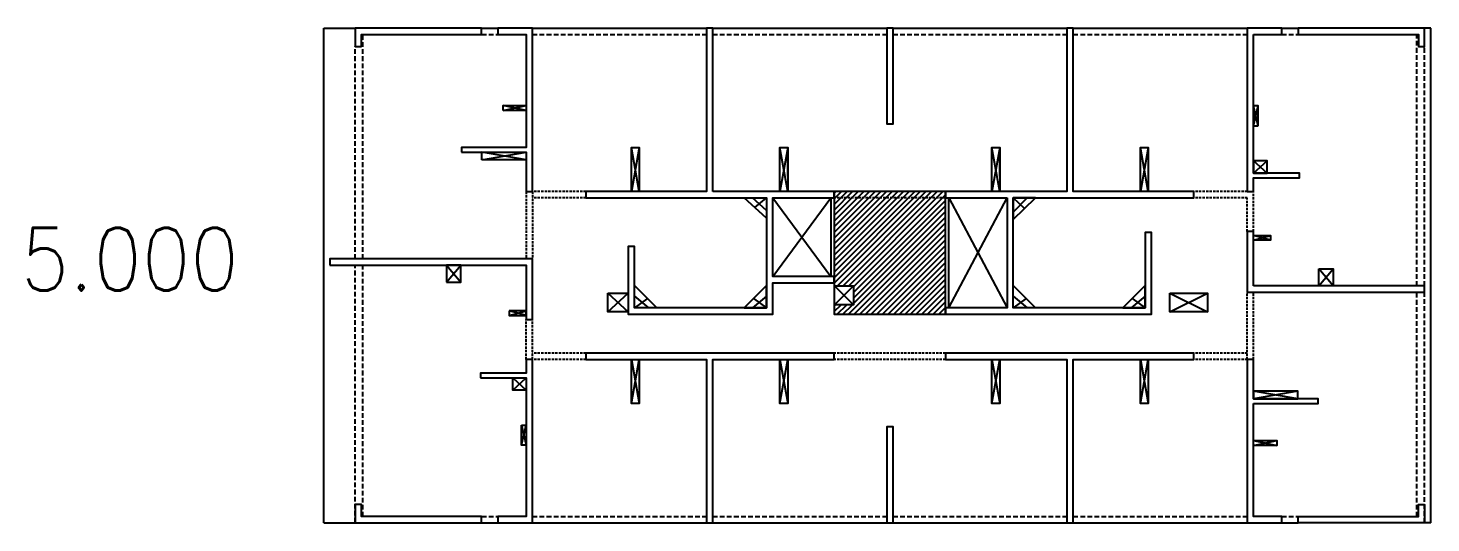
# Model space of a CAD drawing. Extents: x 2750 to 11313, y 3653 to 11429.
# Drawn here: x 2750 to 7217, y 9853 to 11429 of the extents above; entities that cross this region are included whole.
import ezdxf
from ezdxf.enums import TextEntityAlignment as Align

# ---------------------------------------------------------------- set-up
doc = ezdxf.new("R2010")
doc.units = 0
doc.header["$LTSCALE"] = 60
doc.linetypes.add('HIDDEN', pattern=[0.375, 0.25, -0.125])
doc.linetypes.add('HIDDEN2', pattern=[0.1875, 0.125, -0.0625])
for name, color, linetype in [('CRUCES', 9, 'CONTINUOUS'), ('MUROS', 4, 'CONTINUOUS'), ('REFUERZOS', 3, 'HIDDEN2'), ('SHAFT', 1, 'CONTINUOUS'), ('TEXTOS', 2, 'CONTINUOUS'), ('VIGAS', 2, 'CONTINUOUS')]:
    doc.layers.add(name, color=color, linetype=linetype)
doc.styles.add('ROMANS', font='romans.shx', dxfattribs={"width": 0.9, "height": 10})

msp = doc.modelspace()

# ---------------------------------------------------------------- hatches: boundary and pattern name
at = {"layer": 'CRUCES'}
h = msp.add_hatch(dxfattribs=at)
h.set_pattern_fill('ANSI31', color=256, scale=4)
h.paths.add_polyline_path([(5671.45585631, 10907.70691493), (5317.45585631, 10907.70691493), (5317.45585631, 10517.70691493), (5671.45585631, 10517.70691493)])
h.paths.add_polyline_path([(5318.45585631, 10547.70691493), (5318.45585631, 10607.70691493), (5378.45585631, 10607.70691493), (5378.45585631, 10547.70691493)])

# ---------------------------------------------------------------- linework, layer by layer
for p, q in [((4262.45585631, 11165.70691493), (4336.45585631, 11181.70691493)), ((4336.45585631, 11165.70691493), (4262.45585631, 11181.70691493)), ((6652.45585631, 11117.70691493), (6667.45585631, 11180.70691493)), ((6667.45585631, 11117.70691493), (6652.45585631, 11180.70691493)), ((4696.45585631, 11048.70691493), (4671.45585631, 10907.70691493)), ((4696.45585631, 10907.70691493), (4671.45585631, 11048.70691493)), ((5169.45585631, 11048.70691493), (5144.45585631, 10907.70691493)), ((5169.45585631, 10907.70691493), (5144.45585631, 11048.70691493)), ((5844.45585631, 11048.70691493), (5819.45585631, 10907.70691493)), ((5844.45585631, 10907.70691493), (5819.45585631, 11048.70691493)), ((6317.45585631, 11048.70691493), (6292.45585631, 10907.70691493)), ((6317.45585631, 10907.70691493), (6292.45585631, 11048.70691493)), ((4195.45585631, 11008.70691493), (4336.45585631, 11033.70691493)), ((4336.45585631, 11008.70691493), (4195.45585631, 11033.70691493)), ((6695.45585631, 10966.20691493), (6652.45585631, 11006.20691493)), ((6652.45585631, 10966.20691493), (6695.45585631, 11006.20691493)), ((5101.45585631, 10847.42309013), (5057.0768619, 10887.70691493)), ((5063.9470634, 10857.51765784), (5101.45585631, 10887.70691493)), ((5121.45585631, 10637.70691493), (5306.45585631, 10887.70691493)), ((5121.45585631, 10887.70691493), (5306.45585631, 10637.70691493)), ((5682.45585631, 10537.70691493), (5867.45585631, 10887.70691493)), ((5682.45585631, 10887.70691493), (5867.45585631, 10537.70691493)), ((5887.45585631, 10842.42309013), (5931.83485073, 10887.70691493)), ((5922.95585631, 10854.20691493), (5887.45585631, 10887.70691493)), ((6652.45585631, 10753.20691493), (6706.45585631, 10768.20691493)), ((6706.45585631, 10753.20691493), (6652.45585631, 10768.20691493)), ((4082.45585631, 10619.70691493), (4128.45585631, 10673.70691493)), ((4082.45585631, 10673.70691493), (4128.45585631, 10619.70691493)), ((6860.45585631, 10607.70691493), (6906.45585631, 10661.70691493)), ((6906.45585631, 10607.70691493), (6860.45585631, 10661.70691493)), ((5378.45585631, 10547.70691493), (5318.45585631, 10607.70691493)), ((5318.45585631, 10547.70691493), (5378.45585631, 10607.70691493)), ((4596.45585631, 10524.70691493), (4661.45585631, 10584.70691493)), ((4596.45585631, 10584.70691493), (4661.45585631, 10524.70691493)), ((4681.45585631, 10574.99073973), (4725.83485073, 10537.70691493)), ((4722.53838616, 10567.62438509), (4681.45585631, 10537.70691493)), ((5101.45585631, 10574.99073973), (5057.0768619, 10537.70691493)), ((5060.37332647, 10567.62438509), (5101.45585631, 10537.70691493)), ((5887.45585631, 10574.99073973), (5931.83485073, 10537.70691493)), ((5928.53838616, 10567.62438509), (5887.45585631, 10537.70691493)), ((6307.45585631, 10574.99073973), (6263.0768619, 10537.70691493)), ((6266.37332647, 10567.62438509), (6307.45585631, 10537.70691493)), ((6385.45585631, 10524.70691493), (6505.45585631, 10584.70691493)), ((6385.45585631, 10584.70691493), (6505.45585631, 10524.70691493)), ((4282.45585631, 10513.20691493), (4336.45585631, 10528.20691493)), ((4336.45585631, 10513.20691493), (4282.45585631, 10528.20691493)), ((4671.45585631, 10232.70691493), (4696.45585631, 10373.70691493)), ((4671.45585631, 10373.70691493), (4696.45585631, 10232.70691493)), ((5144.45585631, 10232.70691493), (5169.45585631, 10373.70691493)), ((5144.45585631, 10373.70691493), (5169.45585631, 10232.70691493)), ((5819.45585631, 10232.70691493), (5844.45585631, 10373.70691493)), ((5819.45585631, 10373.70691493), (5844.45585631, 10232.70691493)), ((6292.45585631, 10232.70691493), (6317.45585631, 10373.70691493)), ((6292.45585631, 10373.70691493), (6317.45585631, 10232.70691493)), ((4293.45585631, 10275.20691493), (4336.45585631, 10315.20691493)), ((4293.45585631, 10315.20691493), (4336.45585631, 10275.20691493)), ((6793.45585631, 10247.70691493), (6652.45585631, 10272.70691493)), ((6793.45585631, 10272.70691493), (6652.45585631, 10247.70691493)), ((4321.45585631, 10100.70691493), (4336.45585631, 10163.70691493)), ((4321.45585631, 10163.70691493), (4336.45585631, 10100.70691493)), ((6652.45585631, 10099.70691493), (6726.45585631, 10115.70691493)), ((6652.45585631, 10115.70691493), (6726.45585631, 10099.70691493))]:
    msp.add_line(p, q, dxfattribs=at)
msp.add_lwpolyline([(5317.45585631, 10887.70691493), (5317.45585631, 10517.70691493), (5671.45585631, 10517.70691493), (5671.45585631, 10907.70691493), (5317.45585631, 10907.70691493)], close=True, dxfattribs=at)
at = {"layer": 'MUROS', "color": 1}
for points in [[(3811.45585631, 11369.70691493), (3811.45585631, 11408.70691493), (4194.45585631, 11408.70691493), (4194.45585631, 11428.70691493), (3791.45585631, 11428.70691493), (3791.45585631, 11369.70691493)], [(4130.45585631, 11033.70691493), (4336.45585631, 11033.70691493), (4336.45585631, 10907.70691493), (4356.45585631, 10907.70691493), (4356.45585631, 11428.70691493), (4246.45585631, 11428.70691493), (4246.45585631, 11408.70691493), (4336.45585631, 11408.70691493), (4336.45585631, 11048.70691493), (4130.45585631, 11048.70691493)], [(4930.45585631, 10907.70691493), (4930.45585631, 11428.70691493), (4910.45585631, 11428.70691493), (4910.45585631, 10907.70691493), (4526.45585631, 10907.70691493), (4526.45585631, 10887.70691493), (5101.45585631, 10887.70691493), (5101.45585631, 10537.70691493), (4681.45585631, 10537.70691493), (4681.45585631, 10732.70691493), (4661.45585631, 10732.70691493), (4661.45585631, 10517.70691493), (5121.45585631, 10517.70691493), (5121.45585631, 10617.70691493), (5317.45585631, 10617.70691493), (5317.45585631, 10637.70691493), (5121.45585631, 10637.70691493), (5121.45585631, 10887.70691493), (5317.45585631, 10887.70691493), (5317.45585631, 10907.70691493)], [(5484.45585631, 11428.70691493), (5484.45585631, 11123.70691493), (5504.45585631, 11123.70691493), (5504.45585631, 11428.70691493)], [(5867.45585631, 10887.70691493), (5867.45585631, 10537.70691493), (5671.45585631, 10537.70691493), (5671.45585631, 10517.70691493), (6327.45585631, 10517.70691493), (6327.45585631, 10777.70691493), (6307.45585631, 10777.70691493), (6307.45585631, 10537.70691493), (5887.45585631, 10537.70691493), (5887.45585631, 10887.70691493), (6462.45585631, 10887.70691493), (6462.45585631, 10907.70691493), (6078.45585631, 10907.70691493), (6078.45585631, 11428.70691493), (6058.45585631, 11428.70691493), (6058.45585631, 10907.70691493), (5671.45585631, 10907.70691493), (5671.45585631, 10887.70691493)], [(6652.45585631, 11408.70691493), (6742.45585631, 11408.70691493), (6742.45585631, 11428.70691493), (6632.45585631, 11428.70691493), (6632.45585631, 10907.70691493), (6652.45585631, 10907.70691493), (6652.45585631, 10951.20691493), (6798.45585631, 10951.20691493), (6798.45585631, 10966.20691493), (6652.45585631, 10966.20691493)], [(6794.45585631, 11408.70691493), (7177.45585631, 11408.70691493), (7177.45585631, 11369.70691493), (7197.45585631, 11369.70691493), (7197.45585631, 11428.70691493), (6794.45585631, 11428.70691493)], [(6652.45585631, 10607.70691493), (6652.45585631, 10781.20691493), (6632.45585631, 10781.20691493), (6632.45585631, 10587.70691493), (7197.45585631, 10587.70691493), (7197.45585631, 10607.70691493)], [(3711.45585631, 10673.70691493), (4336.45585631, 10673.70691493), (4336.45585631, 10500.20691493), (4356.45585631, 10500.20691493), (4356.45585631, 10693.70691493), (3711.45585631, 10693.70691493)], [(4190.45585631, 10315.20691493), (4336.45585631, 10315.20691493), (4336.45585631, 9872.70691493), (4246.45585631, 9872.70691493), (4246.45585631, 9852.70691493), (4356.45585631, 9852.70691493), (4356.45585631, 10373.70691493), (4336.45585631, 10373.70691493), (4336.45585631, 10330.20691493), (4190.45585631, 10330.20691493)], [(4526.45585631, 10373.70691493), (4910.45585631, 10373.70691493), (4910.45585631, 9852.70691493), (4930.45585631, 9852.70691493), (4930.45585631, 10373.70691493), (5317.45585631, 10373.70691493), (5317.45585631, 10393.70691493), (4526.45585631, 10393.70691493)], [(5671.45585631, 10373.70691493), (6058.45585631, 10373.70691493), (6058.45585631, 9852.70691493), (6078.45585631, 9852.70691493), (6078.45585631, 10373.70691493), (6462.45585631, 10373.70691493), (6462.45585631, 10393.70691493), (5671.45585631, 10393.70691493)], [(6652.45585631, 10232.70691493), (6858.45585631, 10232.70691493), (6858.45585631, 10247.70691493), (6652.45585631, 10247.70691493), (6652.45585631, 10373.70691493), (6632.45585631, 10373.70691493), (6632.45585631, 9852.70691493), (6742.45585631, 9852.70691493), (6742.45585631, 9872.70691493), (6652.45585631, 9872.70691493)], [(5504.45585631, 9852.70691493), (5504.45585631, 10158.70691493), (5484.45585631, 10158.70691493), (5484.45585631, 9852.70691493)], [(3791.45585631, 9911.70691493), (3791.45585631, 9852.70691493), (4194.45585631, 9852.70691493), (4194.45585631, 9872.70691493), (3811.45585631, 9872.70691493), (3811.45585631, 9911.70691493)], [(7197.45585631, 9911.70691493), (7197.45585631, 9852.70691493), (6794.45585631, 9852.70691493), (6794.45585631, 9872.70691493), (7177.45585631, 9872.70691493), (7177.45585631, 9911.70691493)]]:
    msp.add_lwpolyline(points, close=True, dxfattribs=at)
at = {"layer": 'REFUERZOS', "color": 9}
for p, q in [((4336.45585631, 10907.70691493), (4336.45585631, 10693.70691493)), ((4356.45585631, 10907.70691493), (4356.45585631, 10693.70691493)), ((4526.45585631, 10907.70691493), (4356.45585631, 10907.70691493)), ((5671.45585631, 10907.70691493), (5317.45585631, 10907.70691493)), ((6632.45585631, 10907.70691493), (6462.45585631, 10907.70691493)), ((6652.45585631, 10781.20691493), (6652.45585631, 10907.70691493)), ((4526.45585631, 10887.70691493), (4356.45585631, 10887.70691493)), ((5671.45585631, 10887.70691493), (5317.45585631, 10887.70691493)), ((5317.45585631, 10887.70691493), (5317.45585631, 10634.70691493)), ((5671.45585631, 10537.70691493), (5671.45585631, 10887.70691493)), ((6632.45585631, 10887.70691493), (6462.45585631, 10887.70691493)), ((6632.45585631, 10781.20691493), (6632.45585631, 10887.70691493)), ((6632.45585631, 10373.70691493), (6632.45585631, 10587.70691493)), ((6652.45585631, 10373.70691493), (6652.45585631, 10587.70691493)), ((4336.45585631, 10373.70691493), (4336.45585631, 10500.20691493)), ((4356.45585631, 10373.70691493), (4356.45585631, 10500.20691493)), ((4526.45585631, 10393.70691493), (4356.45585631, 10393.70691493)), ((4526.45585631, 10373.70691493), (4356.45585631, 10373.70691493)), ((5671.45585631, 10393.70691493), (5317.45585631, 10393.70691493)), ((5671.45585631, 10373.70691493), (5317.45585631, 10373.70691493)), ((6632.45585631, 10393.70691493), (6462.45585631, 10393.70691493)), ((6632.45585631, 10373.70691493), (6462.45585631, 10373.70691493))]:
    msp.add_line(p, q, dxfattribs=at)
at = {"layer": 'SHAFT'}
for p, q in [((5169.45585631, 10955.59239478), (5169.45585631, 11039.84828894)), ((5844.45585631, 10955.59239478), (5844.45585631, 11039.84828894)), ((5144.45585631, 10934.33105411), (5144.45585631, 11007.44090243))]:
    msp.add_line(p, q, dxfattribs=at)
for points in [[(4262.45585631, 11165.70691493), (4262.45585631, 11181.70691493), (4336.45585631, 11181.70691493), (4336.45585631, 11165.70691493)], [(6667.45585631, 11117.70691493), (6667.45585631, 11180.70691493), (6652.45585631, 11180.70691493), (6652.45585631, 11117.70691493)], [(4696.45585631, 10907.70691493), (4671.45585631, 10907.70691493), (4671.45585631, 11048.70691493), (4696.45585631, 11048.70691493)], [(5169.45585631, 10907.70691493), (5144.45585631, 10907.70691493), (5144.45585631, 11048.70691493), (5169.45585631, 11048.70691493)], [(5844.45585631, 10907.70691493), (5819.45585631, 10907.70691493), (5819.45585631, 11048.70691493), (5844.45585631, 11048.70691493)], [(6317.45585631, 10907.70691493), (6292.45585631, 10907.70691493), (6292.45585631, 11048.70691493), (6317.45585631, 11048.70691493)], [(4195.45585631, 11008.70691493), (4195.45585631, 11033.70691493), (4336.45585631, 11033.70691493), (4336.45585631, 11008.70691493)], [(6652.45585631, 10966.20691493), (6695.45585631, 10966.20691493), (6695.45585631, 11006.20691493), (6652.45585631, 11006.20691493)], [(5101.45585631, 10887.70691493), (5101.45585631, 10823.70691493), (5030.45585631, 10887.70691493)], [(5887.45585631, 10887.70691493), (5887.45585631, 10818.70691493), (5958.45585631, 10887.70691493)], [(6652.45585631, 10768.20691493), (6706.45585631, 10768.20691493), (6706.45585631, 10753.20691493), (6652.45585631, 10753.20691493)], [(4082.45585631, 10619.70691493), (4128.45585631, 10619.70691493), (4128.45585631, 10673.70691493), (4082.45585631, 10673.70691493)], [(6860.45585631, 10661.70691493), (6906.45585631, 10661.70691493), (6906.45585631, 10607.70691493), (6860.45585631, 10607.70691493)], [(4681.45585631, 10537.70691493), (4681.45585631, 10608.70691493), (4752.45585631, 10537.70691493)], [(5101.45585631, 10537.70691493), (5101.45585631, 10608.70691493), (5030.45585631, 10537.70691493)], [(5318.45585631, 10607.70691493), (5378.45585631, 10607.70691493), (5378.45585631, 10547.70691493), (5318.45585631, 10547.70691493)], [(5887.45585631, 10537.70691493), (5887.45585631, 10608.70691493), (5958.45585631, 10537.70691493)], [(6307.45585631, 10537.70691493), (6307.45585631, 10608.70691493), (6236.45585631, 10537.70691493)], [(4596.45585631, 10584.70691493), (4661.45585631, 10584.70691493), (4661.45585631, 10524.70691493), (4596.45585631, 10524.70691493)], [(6385.45585631, 10584.70691493), (6505.45585631, 10584.70691493), (6505.45585631, 10524.70691493), (6385.45585631, 10524.70691493)], [(4282.45585631, 10528.20691493), (4282.45585631, 10513.20691493), (4336.45585631, 10513.20691493), (4336.45585631, 10528.20691493)], [(4671.45585631, 10373.70691493), (4696.45585631, 10373.70691493), (4696.45585631, 10232.70691493), (4671.45585631, 10232.70691493)], [(5144.45585631, 10373.70691493), (5169.45585631, 10373.70691493), (5169.45585631, 10232.70691493), (5144.45585631, 10232.70691493)], [(5819.45585631, 10373.70691493), (5844.45585631, 10373.70691493), (5844.45585631, 10232.70691493), (5819.45585631, 10232.70691493)], [(6292.45585631, 10373.70691493), (6317.45585631, 10373.70691493), (6317.45585631, 10232.70691493), (6292.45585631, 10232.70691493)], [(4336.45585631, 10275.20691493), (4293.45585631, 10275.20691493), (4293.45585631, 10315.20691493), (4336.45585631, 10315.20691493)], [(6652.45585631, 10247.70691493), (6793.45585631, 10247.70691493), (6793.45585631, 10272.70691493), (6652.45585631, 10272.70691493)], [(4321.45585631, 10163.70691493), (4336.45585631, 10163.70691493), (4336.45585631, 10100.70691493), (4321.45585631, 10100.70691493)], [(6652.45585631, 10115.70691493), (6726.45585631, 10115.70691493), (6726.45585631, 10099.70691493), (6652.45585631, 10099.70691493)]]:
    msp.add_lwpolyline(points, close=True, dxfattribs=at)
at = {"layer": 'VIGAS', "color": 1}
for p, q in [((3691.45585631, 11428.70691493), (3791.45585631, 11428.70691493)), ((3691.45585631, 9852.70691493), (3691.45585631, 11428.70691493)), ((4194.45585631, 11428.70691493), (4246.45585631, 11428.70691493)), ((4356.45585631, 11428.70691493), (4910.45585631, 11428.70691493)), ((4930.45585631, 11428.70691493), (5484.45585631, 11428.70691493)), ((5504.45585631, 11428.70691493), (6058.45585631, 11428.70691493)), ((6078.45585631, 11428.70691493), (6632.45585631, 11428.70691493)), ((6742.45585631, 11428.70691493), (6794.45585631, 11428.70691493)), ((7217.45585631, 11428.70691493), (7197.45585631, 11428.70691493)), ((7217.45585631, 9852.70691493), (7217.45585631, 11428.70691493)), ((5306.45585631, 10887.70691493), (5306.45585631, 10637.70691493)), ((5682.45585631, 10537.70691493), (5682.45585631, 10887.70691493)), ((3691.45585631, 9852.70691493), (3791.45585631, 9852.70691493)), ((4194.45585631, 9852.70691493), (4246.45585631, 9852.70691493)), ((4356.45585631, 9852.70691493), (4910.45585631, 9852.70691493)), ((4930.45585631, 9852.70691493), (5484.45585631, 9852.70691493)), ((5504.45585631, 9852.70691493), (6058.45585631, 9852.70691493)), ((6078.45585631, 9852.70691493), (6632.45585631, 9852.70691493)), ((6742.45585631, 9852.70691493), (6794.45585631, 9852.70691493)), ((7217.45585631, 9852.70691493), (7197.45585631, 9852.70691493))]:
    msp.add_line(p, q, dxfattribs=at)
at = {"layer": 'VIGAS', "color": 1, "linetype": 'HIDDEN'}
for p, q in [((3816.45585631, 10693.70691493), (3816.45585631, 11408.70691493)), ((4194.45585631, 11408.70691493), (4246.45585631, 11408.70691493)), ((4356.45585631, 11408.70691493), (4910.45585631, 11408.70691493)), ((4930.45585631, 11408.70691493), (5484.45585631, 11408.70691493)), ((5504.45585631, 11408.70691493), (6058.45585631, 11408.70691493)), ((6078.45585631, 11408.70691493), (6632.45585631, 11408.70691493)), ((6742.45585631, 11408.70691493), (6794.45585631, 11408.70691493)), ((7172.45585631, 10607.70691493), (7172.45585631, 11408.70691493)), ((7197.45585631, 10607.70691493), (7197.45585631, 11428.70691493)), ((3791.45585631, 10693.70691493), (3791.45585631, 11369.70691493)), ((3791.45585631, 9853.70691493), (3791.45585631, 10673.70691493)), ((3816.45585631, 9872.70691493), (3816.45585631, 10673.70691493)), ((7172.45585631, 9872.70691493), (7172.45585631, 10587.70691493)), ((7197.45585631, 9852.70691493), (7197.45585631, 10587.70691493)), ((4194.45585631, 9872.70691493), (4246.45585631, 9872.70691493)), ((4356.45585631, 9872.70691493), (4910.45585631, 9872.70691493)), ((4930.45585631, 9872.70691493), (5484.45585631, 9872.70691493)), ((5504.45585631, 9872.70691493), (6058.45585631, 9872.70691493)), ((6078.45585631, 9872.70691493), (6632.45585631, 9872.70691493)), ((6742.45585631, 9872.70691493), (6794.45585631, 9872.70691493))]:
    msp.add_line(p, q, dxfattribs=at)

# ---------------------------------------------------------------- texts
at = {"layer": 'TEXTOS', "style": 'ROMANS', "width": 0.9}
msp.add_text('5.000', height=200, dxfattribs=at).set_placement((3074.00588933, 10692.9301658), align=Align.MIDDLE)

doc.saveas('drawing.dxf')
